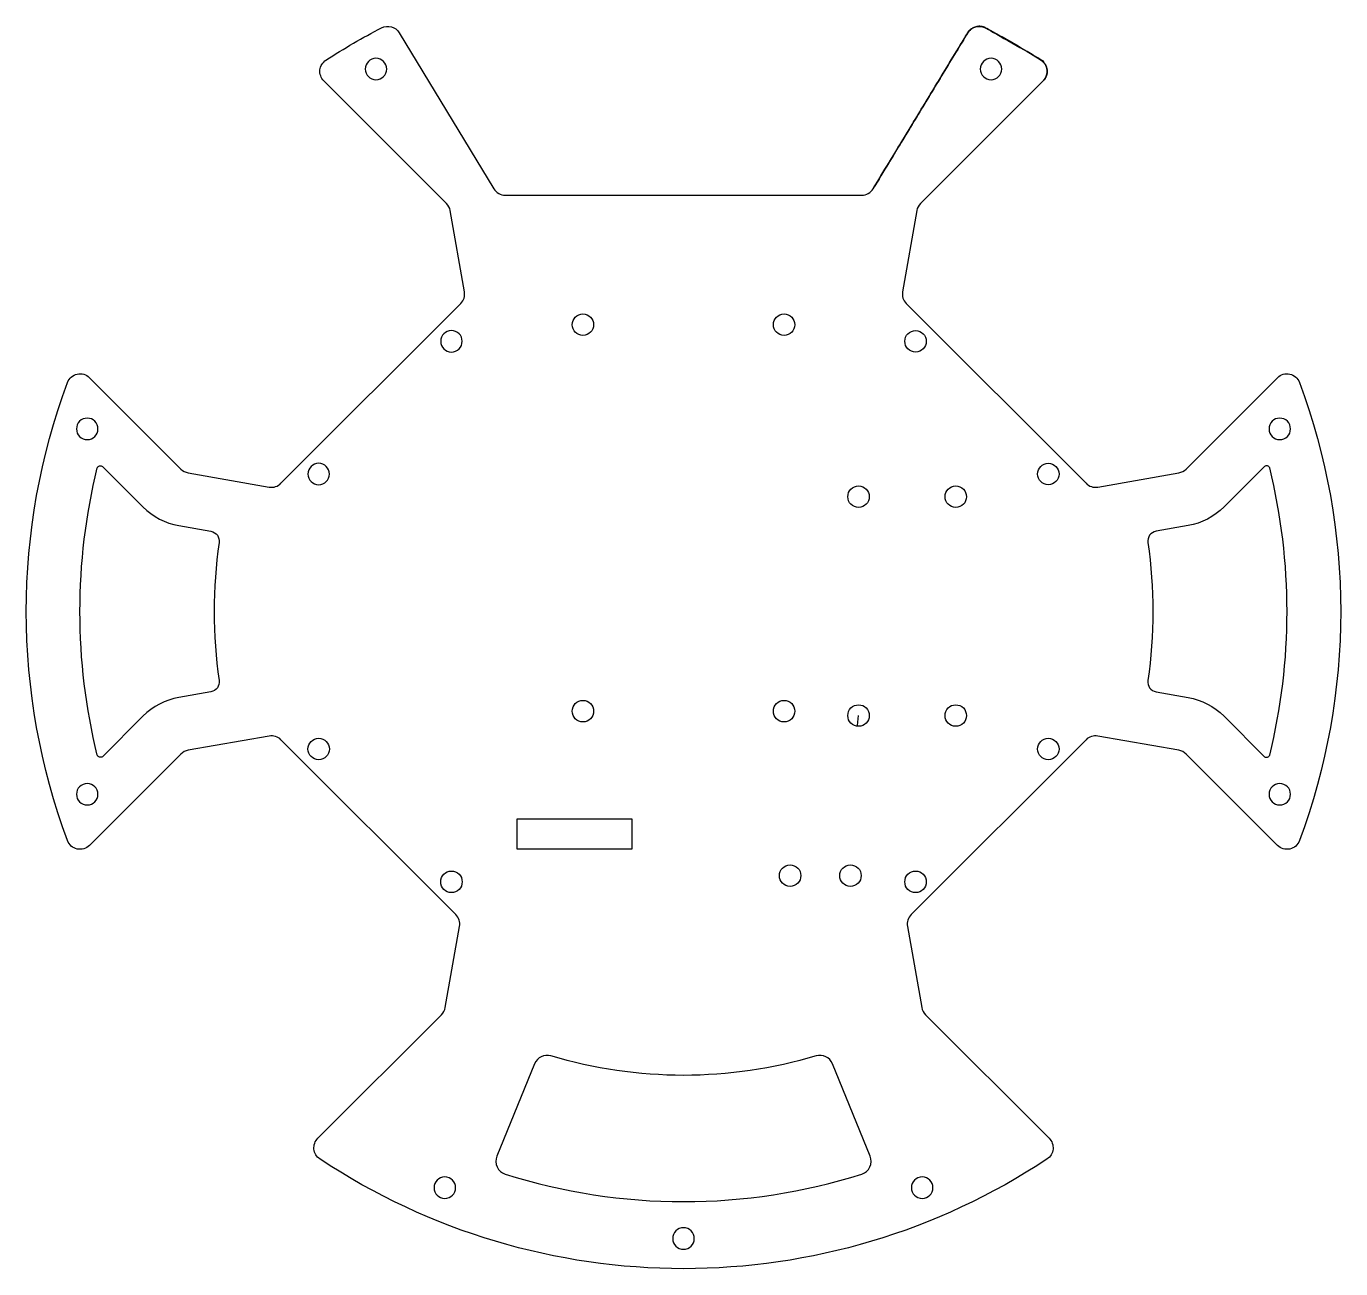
# Model space of a CAD drawing. Header units: millimetres. Extents: x -98 to 98, y -88 to 98.
import ezdxf

# ---------------------------------------------------------------- set-up
doc = ezdxf.new("R2010")
doc.units = ezdxf.units.MM
doc.layers.add('Layer 2 Sketch', color=7, linetype='Continuous')

msp = doc.modelspace()

# ---------------------------------------------------------------- linework, layer by layer
at = {"color": 7, "extrusion": (-5.9e-15, 0, -1)}
msp.add_line((25.94, -6.62), (26.1, -5.13), dxfattribs=at)
at = {"layer": 'Layer 2 Sketch', "color": 7}
for points in [[(-26.57, 72.47), (26.57, 72.47, 0.262136), (28.28, 73.43), (42.39, 96.69, -0.394416), (45.02, 97.43, -0.024476), (53.31, 92.61, -0.477226), (53.63, 89.52), (35.34, 71.23, 0.153915), (34.79, 70.16), (32.66, 58.07, 0.244698), (33.21, 56.31), (60.02, 29.5, 0.244698), (61.78, 28.94), (73.87, 31.07, 0.153915), (74.94, 31.63), (88.57, 45.25, -0.546354), (91.85, 44.53, -0.179922), (91.85, -23.78, -0.546354), (88.57, -24.5), (74.94, -10.88, 0.153915), (73.87, -10.32), (61.78, -8.19, 0.244698), (60.02, -8.74), (33.95, -34.82, 0.244698), (33.39, -36.58), (35.52, -48.67, 0.153915), (36.08, -49.74), (54.52, -68.18, -0.47383), (54.22, -71.26, -0.301803), (-54.22, -71.26, -0.47383), (-54.52, -68.18), (-36.08, -49.74, 0.153915), (-35.52, -48.67), (-33.39, -36.58, 0.244698), (-33.95, -34.82), (-60.02, -8.74, 0.244698), (-61.78, -8.19), (-73.87, -10.32, 0.153915), (-74.94, -10.88), (-88.57, -24.5, -0.546354), (-91.85, -23.78, -0.179922), (-91.85, 44.53, -0.546354), (-88.57, 45.25), (-74.94, 31.63, 0.153915), (-73.87, 31.07), (-61.78, 28.94, 0.244698), (-60.02, 29.5), (-33.21, 56.31, 0.244698), (-32.66, 58.07), (-34.79, 70.16, 0.153915), (-35.34, 71.23), (-53.63, 89.52, -0.477226), (-53.31, 92.61, -0.024476), (-45.02, 97.43, -0.394416), (-42.39, 96.69), (-28.28, 73.43, 0.262136)], [(-86.64, 32.02), (-80.6, 25.97, 0.153915), (-75.26, 23.19), (-70.47, 22.35, -0.406048), (-69.24, 20.65, 0.073787), (-69.24, 0.1, -0.405109), (-70.47, -1.6), (-75.26, -2.44, 0.153915), (-80.6, -5.22), (-86.64, -11.27, -0.473288), (-87.41, -11.05, -0.120776), (-87.41, 31.8, -0.473288)], [(86.64, 32.02), (80.6, 25.97, -0.153915), (75.26, 23.19), (70.47, 22.35, 0.406048), (69.24, 20.65, -0.073787), (69.24, 0.1, 0.405109), (70.47, -1.6), (75.26, -2.44, -0.153915), (80.6, -5.22), (86.64, -11.27, 0.473288), (87.41, -11.05, 0.120776), (87.41, 31.8, 0.473288)], [(26.59, -73.51, 0.438286), (27.84, -70.85), (22.2, -57.06, 0.388246), (19.77, -55.9, -0.145988), (-19.77, -55.9, 0.385644), (-22.2, -57.06), (-27.84, -70.85, 0.438286), (-26.59, -73.51, 0.154697)]]:
    msp.add_lwpolyline(points, format="xyb", close=True, dxfattribs=at)
msp.add_polyline3d([(-7.69, -20.56, 0), (-7.69, -25.06, 0), (-24.79, -25.06, 0), (-24.79, -20.56, 0)], close=True, dxfattribs=at)
at = {"layer": 'Layer 2 Sketch', "color": 7, "extrusion": (0, 0, -1)}
for centre in [(45.86, 91.28), (-45.86, 91.28), (34.6, 50.68), (88.92, 37.62), (-88.92, 37.62), (54.4, 30.88), (88.92, -16.87), (-88.92, -16.87), (35.59, -75.54), (-35.59, -75.54), (0, -83.12)]:
    msp.add_circle(centre, 1.6, dxfattribs=at)
at = {"layer": 'Layer 2 Sketch', "color": 7}
for centre in [(-15, 53.15), (15, 53.15), (34.6, 50.68), (54.4, 30.88), (26.1, 27.5), (40.6, 27.5), (-15, -4.48), (15, -4.48), (26.1, -5.13), (40.6, -5.13), (-54.4, -10.13), (54.4, -10.13), (15.9, -29.01), (24.9, -29.01), (-34.6, -29.93), (-34.6, -29.93), (34.6, -29.93)]:
    msp.add_circle(centre, 1.6, dxfattribs=at)
for points, weights, knots in [([(45.02, 97.43), (43.36, 98.28), (42.39, 96.69), (34.97, 84.46), (28.28, 73.43), (34.97, 84.46), (42.39, 96.69), (43.36, 98.28), (45.02, 97.43)], [1, 0.730757106817, 1, 1, 1, 1, 1, 0.730757106817, 1], [0, 0, 0, 1.502732, 1.502732, 2.502732, 2.502732, 3.502732, 3.502732, 5.005464, 5.005464, 5.005464]), ([(53.63, 89.52), (54.31, 90.19), (54.21, 91.14), (54.11, 92.09), (53.31, 92.61), (49.28, 95.22), (45.02, 97.43), (49.28, 95.22), (53.31, 92.61), (54.11, 92.09), (54.21, 91.14), (54.31, 90.19), (53.63, 89.52)], [1, 0.902497551409, 1, 0.902497551409, 1, 0.998802579029, 1, 0.998802579029, 1, 0.902497551409, 1, 0.902497551409, 1], [0, 0, 0, 0.890525, 0.890525, 1.781051, 1.781051, 1.878935, 1.878935, 1.976819, 1.976819, 2.867344, 2.867344, 3.75787, 3.75787, 3.75787])]:
    msp.add_rational_spline(points, weights, degree=2, knots=knots, dxfattribs=at)

doc.saveas('drawing.dxf')
